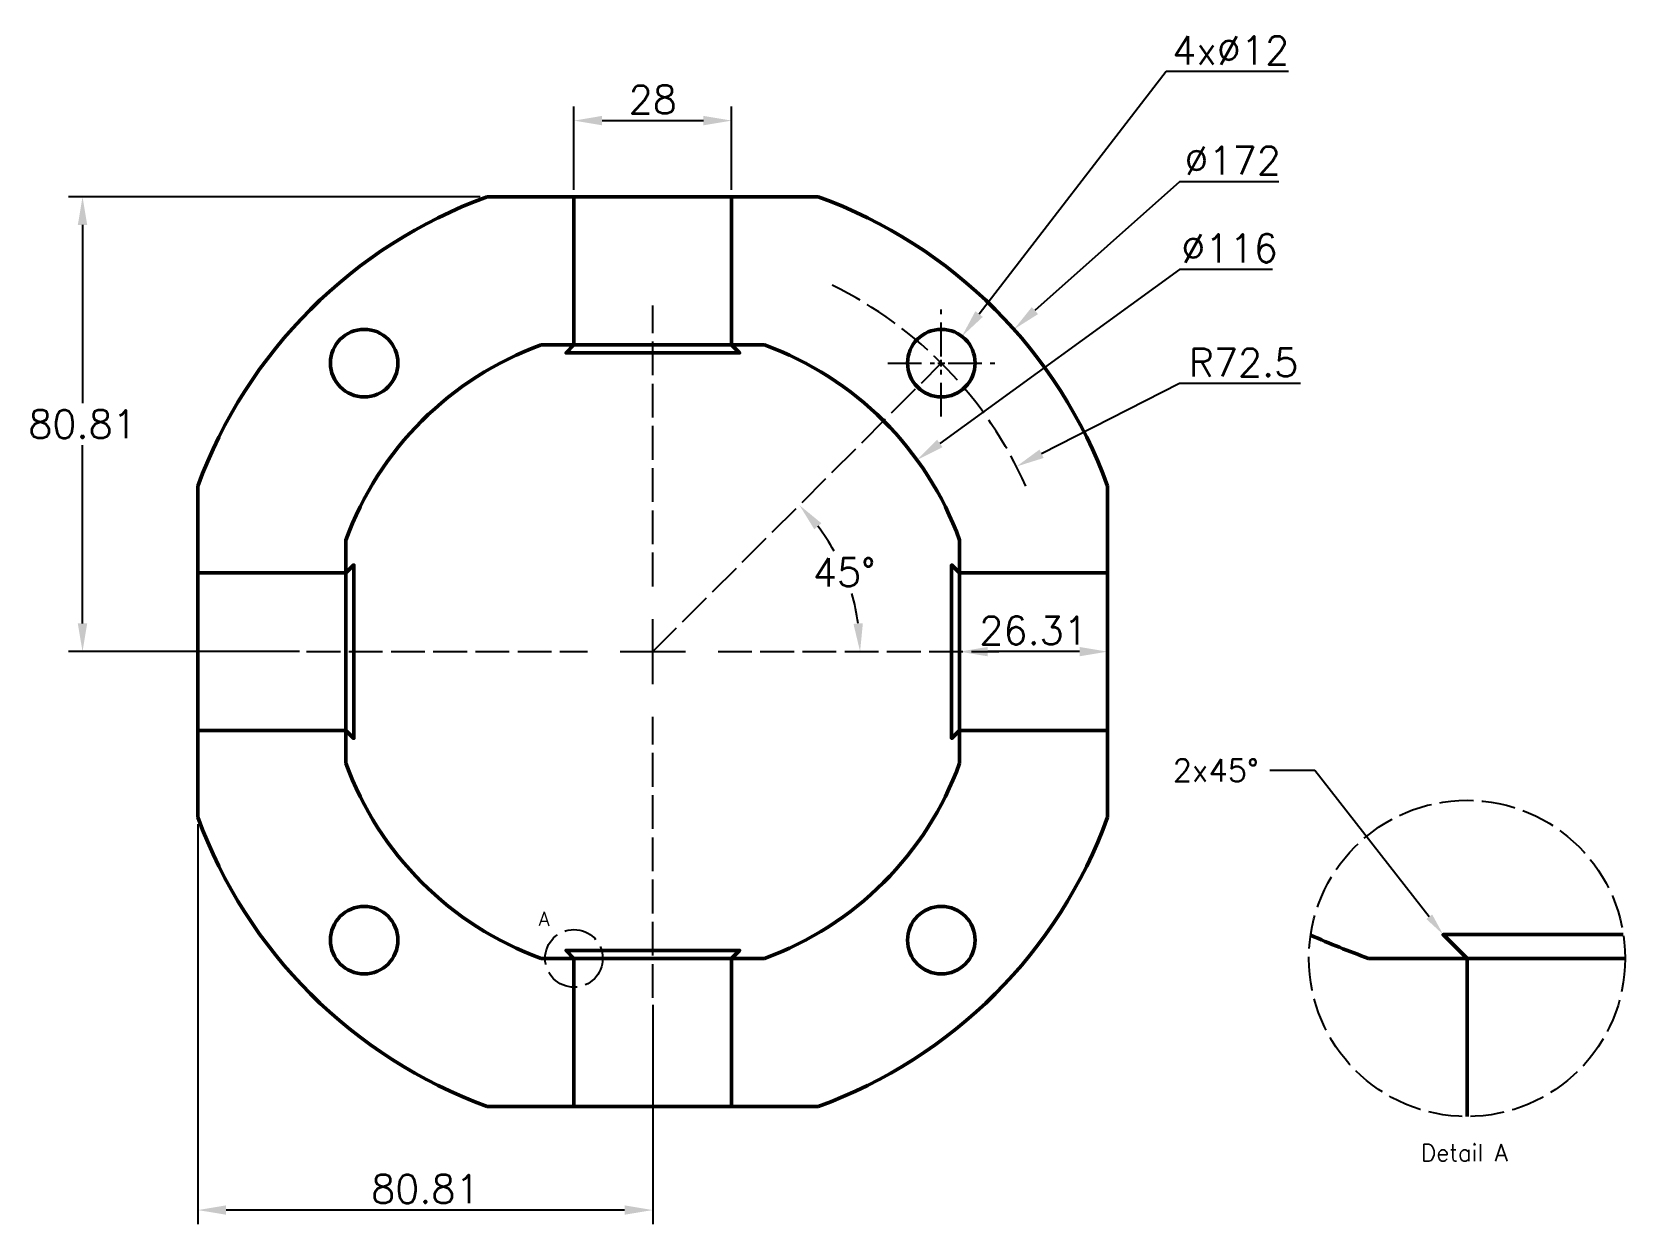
# Model space of a CAD drawing. Header units: millimetres. Extents: x 67 to 350, y 54 to 266.
import ezdxf
from ezdxf import colors
from ezdxf.entities.mleader import LeaderData, LeaderLine
from ezdxf.math import Vec2, Vec3

# ---------------------------------------------------------------- set-up
doc = ezdxf.new("R2010")
doc.units = ezdxf.units.MM
doc.linetypes.add('ACAD_ISO02W100', pattern=[15, 12, -3])
doc.layers.add('Dim', color=252, linetype='Continuous', transparency=0.4)
doc.styles.get("Standard").update_dxf_attribs({"font": 'simplex.shx'})
doc.dimstyles.new('ISO-25', dxfattribs={"dimscale": 2, "dimtxt": 2.5, "dimasz": 2.5, "dimexe": 1.25, "dimexo": 0.625, "dimtad": 1, "dimtih": 1, "dimtoh": 1, "dimdsep": 46, "dimtxsty": 'Standard', "dimcen": 0, "dimadec": 0, "dimazin": 0, "dimtfac": 1, "dimtofl": 0, "dimtmove": 0, "dimatfit": 3, "dimfxl": 1, "dimarcsym": 0})

# ---------------------------------------------------------------- blocks, each defined once
blk = doc.blocks.new('*D1')
at = {"layer": 'Defpoints', "color": 0, "lineweight": 50, "transparency": 16777216}
for p in [(241.86, 212.9), (113.53, 98.37)]:
    blk.add_point(p, dxfattribs=at)
at = {"layer": 'Dim', "color": 0, "lineweight": -2, "transparency": 16777216}
for p, q in [((271.25, 239.14), (245.59, 216.23)), ((288.93, 239.14), (271.25, 239.14))]:
    blk.add_line(p, q, dxfattribs=at)
at = {"layer": 'Dim', "color": 0, "lineweight": 50, "transparency": 16777216}
blk.add_solid([(245.03, 216.85), (246.14, 215.61), (241.86, 212.9)], dxfattribs=at)
at = {"layer": 'Dim', "color": 0, "transparency": 16777216, "insert": (280.72, 242.89), "char_height": 5, "attachment_point": 5}
blk.add_mtext('∅172', dxfattribs=at)
blk = doc.blocks.new('*D2')
at = {"layer": 'Defpoints', "color": 0, "lineweight": 50, "transparency": 16777216}
for p in [(224.64, 189.7), (130.75, 121.57)]:
    blk.add_point(p, dxfattribs=at)
at = {"layer": 'Dim', "color": 0, "lineweight": -2, "transparency": 16777216}
for p, q in [((271.29, 223.56), (228.69, 192.64)), ((287.78, 223.56), (271.29, 223.56))]:
    blk.add_line(p, q, dxfattribs=at)
at = {"layer": 'Dim', "color": 0, "lineweight": 50, "transparency": 16777216}
blk.add_solid([(228.2, 193.31), (229.17, 191.97), (224.64, 189.7)], dxfattribs=at)
at = {"layer": 'Dim', "color": 0, "transparency": 16777216, "insert": (280.16, 227.31), "char_height": 5, "attachment_point": 5}
blk.add_mtext('∅116', dxfattribs=at)
blk = doc.blocks.new('*D3')
at = {"layer": 'Defpoints', "color": 0, "lineweight": 50, "transparency": 16777216}
for p in [(232.62, 211.66), (225.3, 202.15)]:
    blk.add_point(p, dxfattribs=at)
at = {"layer": 'Dim', "color": 0, "lineweight": -2, "transparency": 16777216}
for p, q in [((268.88, 258.73), (235.67, 215.62)), ((290.61, 258.73), (268.88, 258.73))]:
    blk.add_line(p, q, dxfattribs=at)
at = {"layer": 'Dim', "color": 0, "lineweight": 50, "transparency": 16777216}
blk.add_solid([(235.01, 216.13), (236.33, 215.11), (232.62, 211.66)], dxfattribs=at)
at = {"layer": 'Dim', "color": 0, "transparency": 16777216, "insert": (280.37, 262.48), "char_height": 5, "attachment_point": 5}
blk.add_mtext('4x∅12', dxfattribs=at)
blk = doc.blocks.new('*D6')
at = {"layer": 'Defpoints', "color": 0, "lineweight": 50, "transparency": 16777216}
for p in [(228.96, 206.9), (213.27, 165.17), (177.7, 155.64), (177.7, 155.64), (212.94, 155.64)]:
    blk.add_point(p, dxfattribs=at)
at = {"layer": 'Dim', "color": 0, "lineweight": -2, "transparency": 16777216}
blk.add_line((214.19, 155.64), (217.03, 155.64), dxfattribs=at)
for start, end in [(28.98, 37.2154), (7.7846, 16.3117)]:
    blk.add_arc((177.7, 155.64), 36.83, start, end, dxfattribs=at)
at = {"layer": 'Dim', "color": 0, "lineweight": 50, "transparency": 16777216}
for points in [[(206.4, 177.37), (207.65, 178.46), (203.74, 181.68)], [(215.02, 160.68), (213.35, 160.57), (214.53, 155.64)]]:
    blk.add_solid(points, dxfattribs=at)
at = {"layer": 'Dim', "color": 0, "transparency": 16777216, "insert": (211.72, 169.73), "char_height": 5, "attachment_point": 5}
blk.add_mtext('45°', dxfattribs=at)
blk = doc.blocks.new('*D7')
at = {"layer": 'Defpoints', "color": 0, "lineweight": 50, "transparency": 16777216}
for p in [(242.31, 188.53), (177.7, 155.64)]:
    blk.add_point(p, dxfattribs=at)
at = {"layer": 'Dim', "color": 0, "lineweight": -2, "transparency": 16777216}
for p, q in [((271.26, 203.26), (246.76, 190.79)), ((292.75, 203.26), (271.26, 203.26))]:
    blk.add_line(p, q, dxfattribs=at)
at = {"layer": 'Dim', "color": 0, "lineweight": 50, "transparency": 16777216}
blk.add_solid([(246.39, 191.54), (247.14, 190.05), (242.31, 188.53)], dxfattribs=at)
at = {"layer": 'Dim', "color": 0, "transparency": 16777216, "insert": (282.63, 207.01), "char_height": 5, "attachment_point": 5}
blk.add_mtext('R72.5', dxfattribs=at)
blk = doc.blocks.new('*U8')
at = {"layer": 'Dim', "color": 0, "linetype": 'ACAD_ISO02W100', "ltscale": 0.5, "transparency": 16777216}
for p, q in [((0, 11.6), (0, 61.5)), ((-61.5, 0), (-11.6, 0)), ((11.6, 0), (61.5, 0)), ((0, -61.5), (0, -11.6))]:
    blk.add_line(p, q, dxfattribs=at)
at = {"layer": 'Dim', "color": 0, "linetype": 'Continuous', "ltscale": 0.5, "transparency": 16777216}
for p, q in [((0, -5.8), (0, 5.8)), ((-5.8, 0), (5.8, 0))]:
    blk.add_line(p, q, dxfattribs=at)
blk = doc.blocks.new('*U9')
at = {"layer": 'Dim', "color": 0, "linetype": 'ACAD_ISO02W100', "ltscale": 0.5, "transparency": 16777216}
for p, q in [((0, 1.2), (0, 9.5)), ((-9.5, 0), (-1.2, 0)), ((1.2, 0), (9.5, 0)), ((0, -9.5), (0, -1.2))]:
    blk.add_line(p, q, dxfattribs=at)
at = {"layer": 'Dim', "color": 0, "linetype": 'Continuous', "ltscale": 0.5, "transparency": 16777216}
for p, q in [((-0.6, 0), (0.6, 0)), ((0, -0.6), (0, 0.6))]:
    blk.add_line(p, q, dxfattribs=at)
blk = doc.blocks.new('*D13')
at = {"layer": 'Defpoints', "color": 0, "lineweight": 50, "transparency": 16777216}
for p in [(191.7, 249.99), (163.7, 236.45), (191.7, 236.45)]:
    blk.add_point(p, dxfattribs=at)
at = {"layer": 'Dim', "color": 0, "lineweight": -2, "transparency": 16777216}
for p, q in [((163.7, 237.7), (163.7, 252.49)), ((191.7, 237.7), (191.7, 252.49)), ((168.7, 249.99), (186.7, 249.99))]:
    blk.add_line(p, q, dxfattribs=at)
at = {"layer": 'Dim', "color": 0, "lineweight": 50, "transparency": 16777216}
for points in [[(168.7, 250.83), (168.7, 249.16), (163.7, 249.99)], [(186.7, 250.83), (186.7, 249.16), (191.7, 249.99)]]:
    blk.add_solid(points, dxfattribs=at)
at = {"layer": 'Dim', "color": 0, "transparency": 16777216, "insert": (177.7, 253.74), "char_height": 5, "attachment_point": 5}
blk.add_mtext('28', dxfattribs=at)
blk = doc.blocks.new('*D14')
at = {"layer": 'Defpoints', "color": 0, "lineweight": 50, "transparency": 16777216}
for p in [(76.39, 236.45), (148.28, 236.45), (116.2, 155.64)]:
    blk.add_point(p, dxfattribs=at)
at = {"layer": 'Dim', "color": 0, "lineweight": -2, "transparency": 16777216}
for p, q in [((147.03, 236.45), (73.89, 236.45)), ((76.39, 231.45), (76.39, 199.8)), ((76.39, 160.64), (76.39, 192.3)), ((114.95, 155.64), (73.89, 155.64))]:
    blk.add_line(p, q, dxfattribs=at)
at = {"layer": 'Dim', "color": 0, "lineweight": 50, "transparency": 16777216}
for points in [[(75.55, 231.45), (77.22, 231.45), (76.39, 236.45)], [(75.55, 160.64), (77.22, 160.64), (76.39, 155.64)]]:
    blk.add_solid(points, dxfattribs=at)
at = {"layer": 'Dim', "color": 0, "transparency": 16777216, "insert": (76.39, 196.05), "char_height": 5, "attachment_point": 5}
blk.add_mtext('80.81', dxfattribs=at)
blk = doc.blocks.new('*D15')
at = {"layer": 'Defpoints', "color": 0, "lineweight": 50, "transparency": 16777216}
for p in [(96.88, 126.22), (177.7, 94.14), (96.88, 56.42)]:
    blk.add_point(p, dxfattribs=at)
at = {"layer": 'Dim', "color": 0, "lineweight": -2, "transparency": 16777216}
for p, q in [((96.88, 124.97), (96.88, 53.92)), ((177.7, 92.89), (177.7, 53.92)), ((172.7, 56.42), (101.88, 56.42))]:
    blk.add_line(p, q, dxfattribs=at)
at = {"layer": 'Dim', "color": 0, "lineweight": 50, "transparency": 16777216}
for points in [[(101.88, 57.25), (101.88, 55.59), (96.88, 56.42)], [(172.7, 57.25), (172.7, 55.59), (177.7, 56.42)]]:
    blk.add_solid(points, dxfattribs=at)
at = {"layer": 'Dim', "color": 0, "transparency": 16777216, "insert": (137.29, 60.17), "char_height": 5, "attachment_point": 5}
blk.add_mtext('80.81', dxfattribs=at)
blk = doc.blocks.new('*D16')
at = {"layer": 'Defpoints', "color": 0, "lineweight": 50, "transparency": 16777216}
for p in [(232.2, 155.64), (232.2, 155.64), (258.51, 155.64)]:
    blk.add_point(p, dxfattribs=at)
at = {"layer": 'Dim', "color": 0, "lineweight": -2, "transparency": 16777216}
for p, q in [((232.2, 156.89), (232.2, 158.14)), ((258.51, 156.89), (258.51, 158.14)), ((253.51, 155.64), (237.2, 155.64))]:
    blk.add_line(p, q, dxfattribs=at)
at = {"layer": 'Dim', "color": 0, "lineweight": 50, "transparency": 16777216}
for points in [[(237.2, 156.47), (237.2, 154.81), (232.2, 155.64)], [(253.51, 156.47), (253.51, 154.81), (258.51, 155.64)]]:
    blk.add_solid(points, dxfattribs=at)
at = {"layer": 'Dim', "color": 0, "transparency": 16777216, "insert": (245.35, 159.39), "char_height": 5, "attachment_point": 5}
blk.add_mtext('26.31', dxfattribs=at)

msp = doc.modelspace()

# ---------------------------------------------------------------- linework, layer by layer
at = {"lineweight": 50}
for p, q in [((148.283, 236.452), (177.696, 236.452)), ((163.696, 210.141), (163.696, 236.452)), ((207.11, 236.452), (177.696, 236.452)), ((191.696, 236.452), (191.696, 210.141)), ((157.859, 210.141), (177.696, 210.141)), ((197.534, 210.141), (177.696, 210.141)), ((96.883, 185.052), (96.883, 155.638)), ((258.51, 185.052), (258.51, 155.638)), ((123.194, 175.476), (123.194, 155.638)), ((232.199, 175.476), (232.199, 155.638)), ((96.883, 169.638), (123.194, 169.638)), ((232.199, 169.638), (258.51, 169.638)), ((96.883, 126.225), (96.883, 155.638)), ((123.194, 135.801), (123.194, 155.638)), ((232.199, 135.801), (232.199, 155.638)), ((258.51, 126.225), (258.51, 155.638)), ((123.194, 141.638), (96.883, 141.638)), ((258.51, 141.638), (232.199, 141.638)), ((157.859, 101.136), (177.696, 101.136)), ((163.696, 74.825), (163.696, 101.136)), ((197.534, 101.136), (177.696, 101.136)), ((191.696, 101.136), (191.696, 74.825)), ((304.843, 101.136), (350.445, 101.136)), ((322.355, 73.046), (322.355, 101.136)), ((148.283, 74.825), (177.696, 74.825)), ((207.11, 74.825), (177.696, 74.825))]:
    msp.add_line(p, q, dxfattribs=at)
for points in [[(191.696, 210.141), (193.111, 208.726), (177.696, 208.726), (162.282, 208.726), (163.696, 210.141)], [(123.194, 169.638), (124.608, 171.053), (124.608, 155.638), (124.608, 140.224), (123.194, 141.638)], [(232.199, 141.638), (230.784, 140.224), (230.784, 155.638), (230.784, 171.053), (232.199, 169.638)], [(322.355, 101.136), (318.112, 105.379), (350.123, 105.379)], [(163.696, 101.136), (162.282, 102.551), (177.696, 102.551), (193.111, 102.551), (191.696, 101.136)]]:
    msp.add_lwpolyline(points, dxfattribs=at)
for centre in [(126.431, 206.904), (228.962, 206.904), (126.431, 104.373), (228.962, 104.373)]:
    msp.add_circle(centre, 6, dxfattribs=at)
for centre, radius, start, end in [((177.696, 155.638), 86, 110, 160), ((177.696, 155.638), 86, 20, 70), ((177.696, 155.638), 58, 110, 160), ((177.696, 155.638), 58, 20, 70), ((177.696, 155.638), 58, 200, 250), ((177.696, 155.638), 58, 290, 340), ((177.696, 155.638), 86, 200, 250), ((177.696, 155.638), 86, 290, 340), ((364.355, 264.643), 174, 246.35459, 250)]:
    msp.add_arc(centre, radius, start, end, dxfattribs=at)
at = {"layer": 'Dim', "linetype": 'ACAD_ISO02W100', "ltscale": 0.5, "transparency": 33554534}
msp.add_line((177.696, 155.638), (228.962, 206.904), dxfattribs=at)
at = {"layer": 'Dim', "linetype": 'ACAD_ISO02W100', "ltscale": 0.5}
for centre, radius in [((322.355, 101.136), 28.09), ((163.696, 101.136), 5.125)]:
    msp.add_circle(centre, radius, dxfattribs=at)
at = {"layer": 'Dim', "linetype": 'ACAD_ISO02W100', "ltscale": 0.5, "transparency": 33554534}
msp.add_arc((177.696, 155.638), 72.5, 23.91105, 63.90476, dxfattribs=at)

# ---------------------------------------------------------------- block references
for name, p in [('*U8', (177.696, 155.638)), ('*U9', (228.962, 206.904))]:
    msp.add_blockref(name, p, dxfattribs=at)

# ---------------------------------------------------------------- texts
at = {"lineweight": 50, "insert": (157.417, 109.431), "char_height": 2.5, "attachment_point": 1}
msp.add_mtext_dynamic_manual_height_columns('A', width=8.48588, gutter_width=12.5, heights=[0], dxfattribs=at)
at = {"layer": 'Dim', "linetype": 'ACAD_ISO02W100', "insert": (314.179, 68.113), "char_height": 3, "attachment_point": 1}
msp.add_mtext_dynamic_manual_height_columns('Detail A', width=33.94038, gutter_width=12.5, heights=[0], dxfattribs=at)

# ---------------------------------------------------------------- dimensions: what is measured, and where the dimension line sits
at = {"layer": 'Dim'}
dim = msp.add_diameter_dim_2p(p1=(225.3, 202.151), p2=(232.623, 211.657), text='4x<>', dimstyle='ISO-25', dxfattribs=at)
dim.commit()
dim.dimension.update_dxf_attribs({"geometry": '*D3', "text_midpoint": (280.372, 258.729), "dimtype": 163})
for base, p1, p2, picture, middle in [((191.696, 249.992), (163.696, 236.452), (191.696, 236.452), '*D13', (177.696, 253.742)), ((232.199, 155.638), (258.51, 155.638), (232.199, 155.638), '*D16', (245.354, 159.388)), ((96.883, 56.42), (177.696, 94.138), (96.883, 126.225), '*D15', (137.29, 60.17))]:
    dim = msp.add_linear_dim(base=base, p1=p1, p2=p2, dimstyle='ISO-25', dxfattribs=at)
    dim.commit()
    dim.dimension.update_dxf_attribs({"geometry": picture, "text_midpoint": middle})
for p1, p2, picture, middle in [((113.535, 98.373), (241.858, 212.904), '*D1', (280.718, 239.14)), ((130.754, 121.574), (224.639, 189.703), '*D2', (280.164, 223.561))]:
    dim = msp.add_diameter_dim_2p(p1=p1, p2=p2, dimstyle='ISO-25', dxfattribs=at)
    dim.commit()
    dim.dimension.update_dxf_attribs({"geometry": picture, "text_midpoint": middle, "dimtype": 163})
dim = msp.add_linear_dim(base=(76.388, 236.452), p1=(116.196, 155.638), p2=(148.283, 236.452), angle=90, dimstyle='ISO-25', dxfattribs=at)
dim.commit()
dim.dimension.update_dxf_attribs({"geometry": '*D14', "text_midpoint": (76.388, 196.045)})
dim = msp.add_radius_dim(center=(177.696, 155.638), mpoint=(242.308, 188.525), dimstyle='ISO-25', dxfattribs=at)
dim.commit()
dim.dimension.update_dxf_attribs({"geometry": '*D7', "text_midpoint": (282.628, 203.261), "dimtype": 164})
dim = msp.add_angular_dim_2l(base=(213.271, 165.171), line1=((177.696, 155.638), (228.962, 206.904)), line2=((177.696, 155.638), (212.944, 155.638)), dimstyle='ISO-25', override={"dimtmove": 2}, dxfattribs=at)
dim.commit()
dim.dimension.update_dxf_attribs({"geometry": '*D6', "text_midpoint": (211.722, 169.732)})

# ---------------------------------------------------------------- leaders
ml = msp.add_multileader_mtext('Standard', dxfattribs=at)
ml.set_content('2x45%%D', color=256)
ml.set_leader_properties()
ml.build(insert=Vec2(0, 0))
ctx = ml.context
ctx.base_point, ctx.plane_origin = Vec3(267.911, 134.542), Vec3(318.112, 105.379)
ctx.text_align_type = 2
notes = []
notes.append((ctx, [(0, (1, 1, 0), (295.34, 134.542), (-1, 0), 8, [(0, [(318.112, 105.379)], 0, [])])]))
ctx.mtext.insert, ctx.mtext.alignment, ctx.mtext.flow_direction = Vec3(285.34, 136.542), 3, 5
for ctx, leaders in notes:
    for number, flags, end, landing, length, lines in leaders:
        leader = LeaderData()
        leader.index, (leader.has_last_leader_line, leader.has_dogleg_vector, leader.attachment_direction) = number, flags
        leader.last_leader_point, leader.dogleg_vector, leader.dogleg_length = Vec3(end), Vec3(landing), length
        for number, points, colour, breaks in lines:
            line = LeaderLine()
            line.index, line.vertices, line.color, line.breaks = number, Vec3.list(points), colors.encode_raw_color(colour), breaks
            leader.lines.append(line)
        ctx.leaders.append(leader)

doc.saveas('drawing.dxf')
